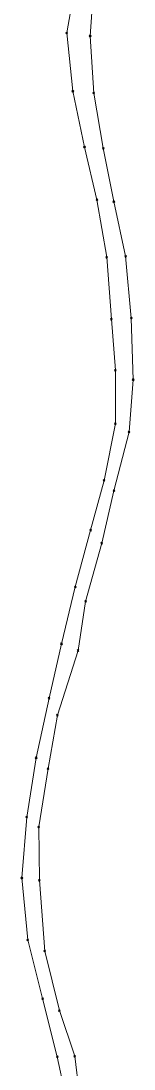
# Model space of a CAD drawing. Header units: metres. Extents: x 441556 to 446409, y 432338 to 461058.
# Drawn here: x 444956.7 to 444976.1, y 435632.3 to 435812.3 of the extents above; entities that cross this region are included whole.
import ezdxf

# ---------------------------------------------------------------- set-up
doc = ezdxf.new("R2010")
doc.units = ezdxf.units.M
doc.header["$MEASUREMENT"] = 0
doc.header["$PDMODE"] = 35
doc.header["$PDSIZE"] = 0.15
doc.layers.add('DTM-BRE-RevN_GRP_DRUM FORESTIER', color=2, linetype='Continuous', lineweight=0)
doc.layers.add('DTM-NOK-RevN_RTK', color=32, linetype='Continuous', lineweight=0)

msp = doc.modelspace()

# ---------------------------------------------------------------- linework, layer by layer
at = {"layer": 'DTM-BRE-RevN_GRP_DRUM FORESTIER'}
for p, q in [((444964.598, 435810.243, 344.828), (444966.399, 435820.428, 346.223)), ((444969.235, 435818.849, 345.719), (444968.614, 435809.719, 344.23)), ((444965.635, 435800.242, 343.1), (444964.598, 435810.243, 344.828)), ((444968.614, 435809.719, 344.23), (444969.211, 435799.933, 342.62)), ((444967.639, 435790.663, 341.68), (444965.635, 435800.242, 343.1)), ((444969.211, 435799.933, 342.62), (444970.857, 435790.449, 341.376)), ((444969.772, 435781.609, 340.294), (444967.639, 435790.663, 341.68)), ((444970.857, 435790.449, 341.376), (444972.668, 435781.29, 339.934)), ((444971.439, 435771.732, 338.995), (444969.772, 435781.609, 340.294)), ((444972.668, 435781.29, 339.934), (444974.69, 435771.901, 338.921)), ((444972.258, 435761.106, 337.699), (444971.439, 435771.732, 338.995)), ((444974.69, 435771.901, 338.921), (444975.652, 435761.292, 337.693)), ((444975.652, 435761.292, 337.693), (444975.977, 435750.692, 335.961)), ((444972.934, 435752.334, 336.307), (444972.258, 435761.106, 337.699)), ((444972.942, 435743.18, 334.833), (444972.934, 435752.334, 336.307)), ((444975.977, 435750.692, 335.961), (444975.285, 435741.741, 334.397)), ((444970.985, 435733.42, 333.56), (444972.942, 435743.18, 334.833)), ((444975.285, 435741.741, 334.397), (444972.684, 435731.633, 333.099)), ((444968.688, 435724.876, 332.536), (444970.985, 435733.42, 333.56)), ((444972.684, 435731.633, 333.099), (444970.596, 435722.641, 332.149)), ((444966.05, 435715.128, 331.301), (444968.688, 435724.876, 332.536)), ((444970.596, 435722.641, 332.149), (444967.822, 435712.648, 330.749)), ((444963.698, 435705.35, 329.978), (444966.05, 435715.128, 331.301)), ((444967.822, 435712.648, 330.749), (444966.534, 435704.205, 329.933)), ((444961.564, 435696.03, 329.259), (444963.698, 435705.35, 329.978)), ((444966.534, 435704.205, 329.933), (444962.99, 435693.1, 328.97)), ((444959.346, 435685.781, 328.528), (444961.564, 435696.03, 329.259)), ((444962.99, 435693.1, 328.97), (444961.396, 435683.923, 328.319)), ((444957.738, 435675.614, 327.789), (444959.346, 435685.781, 328.528)), ((444961.396, 435683.923, 328.319), (444959.799, 435673.915, 327.72)), ((444956.898, 435665.158, 327.265), (444957.738, 435675.614, 327.789)), ((444959.799, 435673.915, 327.72), (444959.899, 435664.76, 327.25)), ((444957.912, 435654.522, 326.771), (444956.898, 435665.158, 327.265)), ((444959.899, 435664.76, 327.25), (444960.822, 435652.6, 326.748)), ((444960.456, 435644.431, 326.389), (444957.912, 435654.522, 326.771)), ((444960.822, 435652.6, 326.748), (444963.33, 435642.383, 326.311)), ((444962.963, 435634.461, 326.094), (444960.456, 435644.431, 326.389)), ((444963.33, 435642.383, 326.311), (444965.971, 435634.539, 326.062)), ((444965.159, 435624.12, 325.816), (444962.963, 435634.461, 326.094)), ((444965.971, 435634.539, 326.062), (444967.377, 435623.397, 325.739))]:
    msp.add_line(p, q, dxfattribs=at)
at = {"layer": 'DTM-NOK-RevN_RTK'}
for p in [(444964.598, 435810.243, 344.828), (444968.614, 435809.719, 344.23), (444965.635, 435800.242, 343.1), (444969.211, 435799.933, 342.62), (444967.639, 435790.663, 341.68), (444970.857, 435790.449, 341.376), (444969.772, 435781.609, 340.294), (444972.668, 435781.29, 339.934), (444974.69, 435771.901, 338.921), (444971.439, 435771.732, 338.995), (444972.258, 435761.106, 337.699), (444975.652, 435761.292, 337.693), (444972.934, 435752.334, 336.307), (444975.977, 435750.692, 335.961), (444972.942, 435743.18, 334.833), (444975.285, 435741.741, 334.397), (444970.985, 435733.42, 333.56), (444972.684, 435731.633, 333.099), (444968.688, 435724.876, 332.536), (444970.596, 435722.641, 332.149), (444966.05, 435715.128, 331.301), (444967.822, 435712.648, 330.749), (444963.698, 435705.35, 329.978), (444966.534, 435704.205, 329.933), (444961.564, 435696.03, 329.259), (444962.99, 435693.1, 328.97), (444959.346, 435685.781, 328.528), (444961.396, 435683.923, 328.319), (444957.738, 435675.614, 327.789), (444959.799, 435673.915, 327.72), (444956.898, 435665.158, 327.265), (444959.899, 435664.76, 327.25), (444957.912, 435654.522, 326.771), (444960.822, 435652.6, 326.748), (444960.456, 435644.431, 326.389), (444963.33, 435642.383, 326.311), (444962.963, 435634.461, 326.094), (444965.971, 435634.539, 326.062)]:
    msp.add_point(p, dxfattribs=at)

doc.saveas('drawing.dxf')
